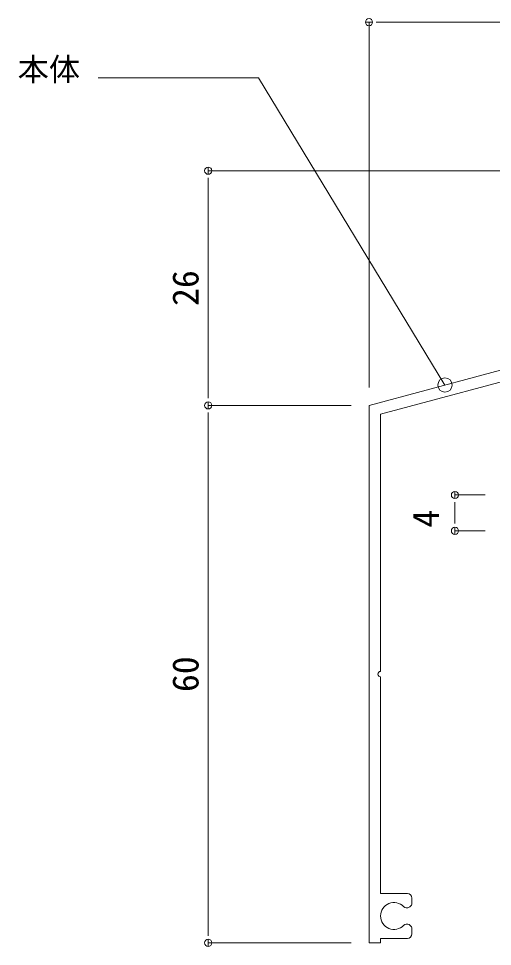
# Model space of a CAD drawing. Units: millimetres, scale not verified. Extents: x -276 to 276, y -191 to 191.
# Drawn here: x -52.2 to 0.8, y -95.5 to 8.1 of the extents above; entities that cross this region are included whole.
import ezdxf
from ezdxf.enums import TextEntityAlignment as Align

# ---------------------------------------------------------------- set-up
doc = ezdxf.new("R2010")
doc.units = ezdxf.units.MM
doc.header["$LTSCALE"] = 0.1
for name, color, linetype, lineweight in [('0-0_0', 7, 'Continuous', 13), ('0-2_moji', 7, 'Continuous', 18), ('0-3_SUNPO', 7, 'Continuous', 18), ('0-4_KANAMONO_1', 5, 'Continuous', 18)]:
    doc.layers.add(name, color=color, linetype=linetype, lineweight=lineweight)
doc.styles.add('ＭＳ ゴシック', font='')
doc.styles.get('ＭＳ ゴシック').set_extended_font_data('MS Gothic')

# ---------------------------------------------------------------- blocks, each defined once
blk = doc.blocks.new('_DOT')
at = {"layer": '0-0_0'}
for p, q in [((-0.5, 0), (-1, 0)), ((0.25, 0), (-0.25, 0))]:
    blk.add_line(p, q, dxfattribs=at)
blk.add_circle((0, 0), 0.25, dxfattribs=at)

msp = doc.modelspace()

# ---------------------------------------------------------------- linework, layer by layer
at = {"layer": '0-2_moji'}
msp.add_lwpolyline([(-4.5237, -32.8565), (-25.3772, 1.4405), (-43.271, 1.4405)], dxfattribs=at)
msp.add_circle((-4.5237, -32.8565), 0.8, dxfattribs=at)
at = {"layer": '0-3_SUNPO'}
for p, q in [((-13.0124, -33.131), (-13.0124, 7.6538)), ((15.3876, 7.6538), (-11.4124, 7.6538)), ((14.9876, -8.931), (-30.9869, -8.931)), ((-30.9869, -33.531), (-30.9869, -10.531)), ((-15.0124, -35.131), (-30.9869, -35.131)), ((-15.0124, -35.131), (-30.9869, -35.131)), ((-30.9869, -36.731), (-30.9869, -93.531)), ((-0.0124, -45.131), (-3.4067, -45.131)), ((-3.4067, -46.731), (-3.4067, -47.531)), ((-0.0124, -49.131), (-3.4067, -49.131)), ((-15.0124, -95.131), (-30.9869, -95.131))]:
    msp.add_line(p, q, dxfattribs=at)
at = {"layer": '0-4_KANAMONO_1'}
for p, q in [((-8.4624, -91.1207), (-8.5354, -91.1628)), ((-8.2124, -90.131), (-8.2124, -90.6876)), ((-8.5354, -93.0993), (-8.4624, -93.1414)), ((-8.2124, -93.5744), (-8.2124, -94.131))]:
    msp.add_line(p, q, dxfattribs=at)
for points in [[(16.9876, -9.1565), (16.9876, -14.131), (15.4876, -14.131), (15.4876, -31.131), (16.9876, -31.131), (16.9876, -35.131), (13.9876, -35.131), (13.9876, -31.131), (6.9386, -31.131), (-11.7124, -36.1286), (-11.7124, -64.831)], [(-8.7124, -94.631), (-11.7124, -94.631), (-11.7124, -95.131), (-13.0124, -95.131), (-13.0124, -35.131), (12.5052, -28.2936)], [(-11.7124, -65.431), (-11.7124, -89.631), (-8.7124, -89.631)]]:
    msp.add_lwpolyline(points, dxfattribs=at)
for centre, radius, start, end in [((-11.7124, -65.131), 0.3, 90, 270), ((-8.7124, -90.131), 0.5, 0, 90), ((-10.2124, -92.131), 1.5, 44.47751, 315.52249), ((-8.7854, -90.7298), 0.5, 224.47751, 300), ((-8.7124, -90.6876), 0.5, 300, 0), ((-8.7854, -93.5323), 0.5, 60, 135.52249), ((-8.7124, -93.5744), 0.5, 0, 60), ((-8.7124, -94.131), 0.5, 270, 0)]:
    msp.add_arc(centre, radius, start, end, dxfattribs=at)

# ---------------------------------------------------------------- block references
at = {"layer": '0-3_SUNPO', "xscale": 1.6, "yscale": 1.6}
for p, rotation in [((-13.0124, 7.6538), 180), ((-30.9869, -8.931), 90), ((-30.9869, -35.131), 270), ((-30.9869, -35.131), 90), ((-3.4067, -45.131), 90), ((-3.4067, -49.131), 270), ((-30.9869, -95.131), 270)]:
    msp.add_blockref('_DOT', p, dxfattribs=dict(at, rotation=rotation))

# ---------------------------------------------------------------- texts
at = {"layer": '0-2_moji', "style": 'ＭＳ ゴシック'}
msp.add_text('本体', height=2.566, dxfattribs=at).set_placement((-52.2984, 0.3331), align=Align.BOTTOM_LEFT)
at = {"layer": '0-3_SUNPO', "style": 'ＭＳ ゴシック'}
for s, p in [('26', (-31.1869, -24.031)), ('4', (-4.3213, -48.7762)), ('60', (-31.1869, -67.131))]:
    msp.add_text(s, height=2.933, rotation=90, dxfattribs=at).set_placement(p, align=Align.BOTTOM_LEFT)

doc.saveas('drawing.dxf')
